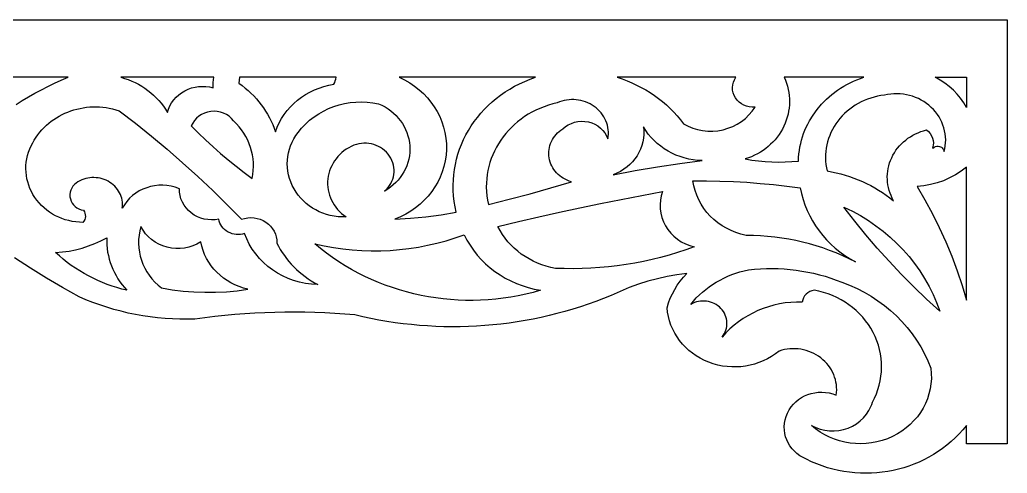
# Model space of a CAD drawing. Header units: millimetres. Extents: x -289 to -9, y 221 to 271.
# Drawn here: x -117.9 to -9, y 220.6 to 270.6 of the extents above; entities that cross this region are included whole.
import ezdxf

# ---------------------------------------------------------------- set-up
doc = ezdxf.new("R2010")
doc.units = ezdxf.units.MM
doc.header["$MEASUREMENT"] = 0

msp = doc.modelspace()

# ---------------------------------------------------------------- linework, layer by layer
for points in [[(-148.953827, 270.609253), (-8.954346, 270.609253), (-8.954346, 223.857666), (-13.449707, 223.857666), (-13.449707, 225.869019), (-13.843872, 225.392944), (-14.25708, 224.938232), (-14.688477, 224.505005), (-15.137146, 224.093506), (-15.602234, 223.703857), (-16.082825, 223.336304), (-16.578003, 222.990967), (-17.086975, 222.667969), (-17.608765, 222.367798), (-18.142456, 222.090332), (-18.687317, 221.835815), (-19.242249, 221.604614), (-19.806519, 221.396729), (-20.379211, 221.212402), (-20.959351, 221.05188), (-21.546143, 220.915283), (-22.138611, 220.802856), (-22.735962, 220.714722), (-23.33728, 220.651001), (-23.94165, 220.612061), (-24.548157, 220.598022), (-25.155945, 220.609131), (-25.76416, 220.645386), (-26.371826, 220.707031), (-26.978149, 220.794434), (-27.582214, 220.907593), (-28.183044, 221.046753), (-28.779846, 221.212158), (-29.371704, 221.403931), (-29.957764, 221.622314), (-30.537048, 221.867432), (-31.108704, 222.139404), (-31.483398, 222.31665), (-31.830566, 222.524536), (-32.149109, 222.760498), (-32.438049, 223.022217), (-32.696228, 223.306885), (-32.922729, 223.612183), (-33.116333, 223.935303), (-33.276123, 224.273804), (-33.401001, 224.625122), (-33.489929, 224.986816), (-33.541748, 225.356079), (-33.555542, 225.730469), (-33.530151, 226.107544), (-33.4646, 226.484619), (-33.357849, 226.859131), (-33.20874, 227.228638), (-33.020935, 227.582031), (-32.800537, 227.909546), (-32.550293, 228.210083), (-32.272888, 228.482544), (-31.971069, 228.726196), (-31.647461, 228.939819), (-31.304871, 229.122437), (-30.945984, 229.273193), (-30.573486, 229.390991), (-30.190125, 229.474731), (-29.798645, 229.523682), (-29.401611, 229.536743), (-29.001892, 229.512817), (-28.602173, 229.450928), (-28.205078, 229.35022), (-27.813416, 229.209473), (-27.78064, 229.501221), (-27.768066, 229.792114), (-27.775391, 230.081421), (-27.802246, 230.368164), (-27.848267, 230.651611), (-27.913086, 230.93103), (-27.99646, 231.205322), (-28.097961, 231.473999), (-28.217285, 231.736084), (-28.354126, 231.990601), (-28.508057, 232.236938), (-28.678772, 232.474243), (-28.865906, 232.70166), (-29.069153, 232.918335), (-29.288208, 233.123413), (-29.522644, 233.316284), (-29.769836, 233.494263), (-30.026794, 233.655518), (-30.292603, 233.799927), (-30.566284, 233.927368), (-30.846985, 234.037476), (-31.133728, 234.130371), (-31.425598, 234.205688), (-31.72168, 234.263428), (-32.021057, 234.303345), (-32.322754, 234.325317), (-32.625916, 234.329346), (-32.929565, 234.314941), (-33.232788, 234.282227), (-33.534668, 234.230957), (-33.834229, 234.161011), (-34.130615, 234.072266), (-34.53894, 233.755249), (-34.966064, 233.46875), (-35.410217, 233.213257), (-35.869446, 232.989014), (-36.34198, 232.796143), (-36.825928, 232.635132), (-37.319397, 232.506226), (-37.820557, 232.409668), (-38.327637, 232.345703), (-38.838623, 232.314819), (-39.351746, 232.317139), (-39.865173, 232.353149), (-40.377014, 232.422852), (-40.885376, 232.526855), (-41.388489, 232.665161), (-41.884399, 232.838379), (-42.36615, 233.044067), (-42.827026, 233.279419), (-43.266052, 233.542603), (-43.682068, 233.83252), (-44.073914, 234.147461), (-44.440613, 234.486084), (-44.780945, 234.846924), (-45.093872, 235.228638), (-45.378357, 235.629639), (-45.633179, 236.048584), (-45.857239, 236.484009), (-46.049561, 236.93457), (-46.208923, 237.39856), (-46.33429, 237.874756), (-46.424561, 238.361694), (-46.478638, 238.85791), (-46.319275, 239.381836), (-46.126038, 239.893799), (-45.89978, 240.392456), (-45.641235, 240.876343), (-45.351257, 241.343994), (-45.03064, 241.794189), (-44.680176, 242.225586), (-44.30072, 242.636475), (-45.388916, 242.485229), (-46.467346, 242.289185), (-47.534607, 242.048828), (-48.58905, 241.764526), (-49.629211, 241.436768), (-50.653625, 241.065918), (-51.660706, 240.652588), (-52.648926, 240.197144), (-53.486877, 239.859619), (-54.330811, 239.539307), (-55.180298, 239.236328), (-56.035156, 238.950562), (-56.89502, 238.682251), (-57.759583, 238.431152), (-58.628662, 238.19751), (-59.501831, 237.981201), (-60.378845, 237.782227), (-61.25946, 237.60083), (-62.143311, 237.436768), (-63.03009, 237.290161), (-63.919556, 237.161133), (-64.811401, 237.049561), (-65.705383, 236.955566), (-66.601074, 236.87915), (-67.498291, 236.820313), (-68.396729, 236.779053), (-69.296021, 236.755371), (-70.195923, 236.74939), (-71.09613, 236.761108), (-71.996399, 236.790527), (-72.896362, 236.837646), (-73.795776, 236.902466), (-74.694275, 236.984985), (-75.591675, 237.085449), (-76.487549, 237.203613), (-77.381714, 237.3396), (-78.273804, 237.49353), (-79.163574, 237.665283), (-80.05072, 237.854858), (-80.934937, 238.062378), (-82.037598, 238.150879), (-83.141174, 238.223633), (-84.245361, 238.280762), (-85.350037, 238.322266), (-86.454956, 238.348145), (-87.559998, 238.358398), (-88.664917, 238.353027), (-89.769592, 238.332153), (-90.87384, 238.295532), (-91.977417, 238.243408), (-93.080139, 238.175537), (-94.181885, 238.092163), (-95.28241, 237.993286), (-96.381531, 237.878662), (-97.479095, 237.748657), (-98.574921, 237.602905), (-99.400299, 237.583862), (-100.224579, 237.588257), (-101.047211, 237.616089), (-101.867615, 237.667236), (-102.685303, 237.741577), (-103.499664, 237.838989), (-104.310211, 237.959473), (-105.116364, 238.102783), (-105.917572, 238.268921), (-106.713318, 238.457764), (-107.503021, 238.669189), (-108.286133, 238.903076), (-109.062134, 239.159302), (-109.830475, 239.437744), (-110.590576, 239.738403), (-111.341919, 240.061157), (-113.167023, 241.064209), (-114.961823, 242.113892), (-116.725403, 243.209839), (-118.456726, 244.351074)], [(-112.56073, 264.260864), (-117.849915, 264.260864), (-137.047607, 264.260864)], [(-118.29422, 261.269409), (-117.612, 261.696899), (-116.919403, 262.109375), (-116.216675, 262.506836), (-115.504059, 262.888916), (-114.78186, 263.255493), (-114.050385, 263.606445), (-113.309814, 263.941528), (-112.560516, 264.26062)], [(-96.484131, 264.260864), (-106.740631, 264.260864), (-106.332336, 264.143311), (-105.932739, 264.006958), (-105.54248, 263.852417), (-105.16217, 263.679932), (-104.79245, 263.48999), (-104.43396, 263.283203), (-104.087341, 263.059937), (-103.753174, 262.820801), (-103.432159, 262.566162), (-103.124847, 262.296509), (-102.83194, 262.012207), (-102.554047, 261.713989), (-102.291809, 261.4021), (-102.045837, 261.077148), (-101.816742, 260.739502), (-101.605225, 260.389771), (-101.487579, 260.760742), (-101.331573, 261.115723), (-101.139099, 261.452148), (-100.912079, 261.767822), (-100.652405, 262.060181), (-100.36203, 262.326904), (-100.042816, 262.565674), (-99.696716, 262.774048), (-99.329895, 262.947876), (-98.949127, 263.084473), (-98.557556, 263.183228), (-98.158386, 263.244019), (-97.75473, 263.266479), (-97.349731, 263.250366), (-96.946594, 263.19519), (-96.548431, 263.100708), (-96.565887, 263.391846), (-96.560883, 263.682861), (-96.533508, 263.9729), (-96.483917, 264.26062)], [(-83.239929, 263.504517), (-83.152771, 263.686401), (-83.079895, 263.873535), (-83.021545, 264.065186), (-82.978149, 264.26062), (-93.665924, 264.260864), (-93.726929, 263.603638), (-93.37326, 263.348145), (-93.031677, 263.080322), (-92.702484, 262.800537), (-92.385986, 262.509033), (-92.082458, 262.206543), (-91.792236, 261.893188), (-91.515594, 261.56958), (-91.252869, 261.235962), (-91.004333, 260.8927), (-90.770325, 260.540405), (-90.551117, 260.179321), (-90.347046, 259.809937), (-90.158386, 259.432617), (-89.985474, 259.047729), (-89.828552, 258.655762), (-89.688049, 258.25708), (-89.494629, 258.764282), (-89.266357, 259.253296), (-89.004578, 259.7229), (-88.710876, 260.171875), (-88.38678, 260.598877), (-88.033691, 261.002808), (-87.653137, 261.382446), (-87.246643, 261.736572), (-86.815674, 262.063965), (-86.361755, 262.363281), (-85.886414, 262.633545), (-85.391052, 262.873291), (-84.877197, 263.081543), (-84.346375, 263.256958), (-83.80011, 263.398315), (-83.239807, 263.504272)], [(-76.504639, 248.614014), (-74.800659, 248.720825), (-73.102722, 248.886963), (-71.412415, 249.111938), (-69.731506, 249.395874), (-69.861145, 249.989624), (-69.960022, 250.58313), (-70.028748, 251.175415), (-70.067749, 251.765869), (-70.077454, 252.353516), (-70.05835, 252.937744), (-70.010925, 253.517456), (-69.935669, 254.092163), (-69.833069, 254.660889), (-69.703491, 255.2229), (-69.547485, 255.777344), (-69.36554, 256.323486), (-69.15802, 256.860474), (-68.925537, 257.387451), (-68.668518, 257.903809), (-68.387329, 258.408569), (-68.082581, 258.901001), (-67.7547, 259.380249), (-67.404114, 259.845459), (-67.031311, 260.296021), (-66.63678, 260.731079), (-66.221008, 261.14978), (-65.784485, 261.55127), (-65.327576, 261.934814), (-64.85083, 262.299561), (-64.354736, 262.644775), (-63.839661, 262.969604), (-63.306213, 263.273315), (-62.754822, 263.555176), (-62.185852, 263.814087), (-61.599915, 264.049561), (-60.997437, 264.26062), (-76.038513, 264.260864), (-75.440613, 263.97168), (-74.872559, 263.64502), (-74.335815, 263.282837), (-73.831665, 262.887207), (-73.361572, 262.460205), (-72.926819, 262.004028), (-72.528748, 261.52063), (-72.168823, 261.012207), (-71.848328, 260.480835), (-71.568665, 259.928589), (-71.331238, 259.357422), (-71.137329, 258.769653), (-70.988342, 258.167236), (-70.885681, 257.552246), (-70.830688, 256.926758), (-70.824707, 256.292969), (-70.868408, 255.660522), (-70.960571, 255.039063), (-71.09967, 254.430542), (-71.284302, 253.836914), (-71.512817, 253.260376), (-71.783875, 252.702759), (-72.095947, 252.166138), (-72.447571, 251.652588), (-72.837158, 251.164063), (-73.263367, 250.702515), (-73.724548, 250.27002), (-74.21936, 249.868652), (-74.746216, 249.500366), (-75.303711, 249.167114), (-75.89032, 248.870972), (-76.504517, 248.614014)], [(-37.851196, 255.256226), (-37.124756, 255.134521), (-36.394653, 255.039429), (-35.661804, 254.970825), (-34.926941, 254.928833), (-34.190918, 254.91333), (-33.45459, 254.924561), (-32.718628, 254.962524), (-31.984009, 255.0271), (-31.967468, 255.420288), (-31.934753, 255.810181), (-31.886108, 256.196289), (-31.821899, 256.578491), (-31.74231, 256.956299), (-31.647583, 257.329346), (-31.538086, 257.697388), (-31.41394, 258.060059), (-31.275574, 258.416992), (-31.123169, 258.767944), (-30.957031, 259.112427), (-30.777344, 259.450073), (-30.378601, 260.103882), (-29.929138, 260.726563), (-29.43103, 261.31543), (-28.886475, 261.867798), (-28.297546, 262.380737), (-27.666382, 262.851807), (-27.335632, 263.070679), (-26.995178, 263.277954), (-26.645203, 263.473389), (-26.286011, 263.656616), (-25.917908, 263.827393), (-25.541077, 263.985107), (-25.155884, 264.129639), (-24.762512, 264.26062), (-33.576233, 264.260864), (-33.43573, 263.935425), (-33.314148, 263.605103), (-33.211487, 263.27063), (-33.127747, 262.932739), (-33.062927, 262.592041), (-33.017029, 262.249268), (-32.990112, 261.905273), (-32.982056, 261.560547), (-32.99292, 261.21582), (-33.022705, 260.871948), (-33.071411, 260.529541), (-33.139038, 260.189331), (-33.225525, 259.852051), (-33.330933, 259.518433), (-33.455261, 259.189087), (-33.598511, 258.864746), (-33.759644, 258.547974), (-33.937317, 258.241211), (-34.131042, 257.944824), (-34.340149, 257.659302), (-34.564148, 257.385254), (-34.80249, 257.122925), (-35.054626, 256.873047), (-35.319946, 256.635864), (-35.5979, 256.411987), (-35.888, 256.201904), (-36.189575, 256.005859), (-36.502136, 255.824707), (-36.825134, 255.658569), (-37.15802, 255.508179), (-37.500183, 255.373779), (-37.851135, 255.255981)], [(-77.638916, 251.708374), (-77.435669, 251.902466), (-77.254089, 252.109741), (-77.094421, 252.328735), (-76.956787, 252.557861), (-76.841431, 252.795898), (-76.748535, 253.041016), (-76.678345, 253.292114), (-76.631042, 253.547485), (-76.606873, 253.805664), (-76.605957, 254.065308), (-76.628601, 254.324829), (-76.674927, 254.582764), (-76.745178, 254.837646), (-76.839539, 255.088013), (-76.958252, 255.33252), (-77.101501, 255.569458), (-77.266479, 255.793457), (-77.449097, 255.999878), (-77.64801, 256.18811), (-77.861572, 256.357788), (-78.088379, 256.508423), (-78.326904, 256.639526), (-78.575684, 256.75061), (-78.83313, 256.841309), (-79.097778, 256.911133), (-79.368225, 256.959595), (-79.642822, 256.986206), (-79.920166, 256.990601), (-80.19873, 256.97229), (-80.47699, 256.930664), (-80.753479, 256.865479), (-81.026733, 256.776123), (-81.320557, 256.643799), (-81.602051, 256.494385), (-81.870605, 256.328857), (-82.12561, 256.147827), (-82.366455, 255.952148), (-82.592529, 255.742676), (-82.803162, 255.52002), (-82.997803, 255.285156), (-83.175842, 255.03894), (-83.336609, 254.781982), (-83.479492, 254.515137), (-83.603943, 254.239136), (-83.709351, 253.954956), (-83.794983, 253.66333), (-83.860291, 253.364868), (-83.904724, 253.060669), (-83.927429, 252.754272), (-83.928345, 252.449585), (-83.907898, 252.147583), (-83.866577, 251.848999), (-83.804749, 251.554932), (-83.7229, 251.266113), (-83.621399, 250.983521), (-83.500671, 250.708008), (-83.361206, 250.440552), (-83.20343, 250.182007), (-83.02771, 249.933105), (-82.834473, 249.695068), (-82.624268, 249.468506), (-82.3974, 249.254517), (-82.154358, 249.053833), (-81.895508, 248.867432), (-82.340515, 248.864746), (-82.780579, 248.891602), (-83.214233, 248.947388), (-83.640137, 249.03125), (-84.056946, 249.142456), (-84.463135, 249.280273), (-84.857422, 249.44397), (-85.238403, 249.63269), (-85.604614, 249.845825), (-85.954773, 250.08252), (-86.287354, 250.342041), (-86.601074, 250.623657), (-86.894531, 250.926758), (-87.16626, 251.250366), (-87.414917, 251.593872), (-87.639099, 251.956421), (-87.835388, 252.333252), (-88.001282, 252.718628), (-88.136841, 253.111206), (-88.242249, 253.509399), (-88.317505, 253.911743), (-88.362854, 254.31665), (-88.378296, 254.722778), (-88.363953, 255.128418), (-88.319946, 255.532227), (-88.24646, 255.932495), (-88.143494, 256.328003), (-88.01123, 256.717041), (-87.849731, 257.098022), (-87.65918, 257.469727), (-87.439575, 257.830444), (-87.191101, 258.178589), (-86.796631, 258.659302), (-86.369446, 259.106201), (-85.912048, 259.518555), (-85.426758, 259.895264), (-84.916016, 260.23584), (-84.382202, 260.539063), (-83.827698, 260.804321), (-83.254883, 261.03064), (-82.66626, 261.217285), (-82.064087, 261.363403), (-81.450867, 261.468018), (-80.828979, 261.530273), (-80.200745, 261.549438), (-79.568604, 261.524658), (-78.934937, 261.454956), (-78.302246, 261.339478), (-77.940491, 261.175415), (-77.594666, 260.989624), (-77.265625, 260.783203), (-76.954041, 260.557373), (-76.660767, 260.31311), (-76.386536, 260.051514), (-76.132202, 259.77356), (-75.89856, 259.480469), (-75.68634, 259.173096), (-75.496399, 258.852661), (-75.329468, 258.520142), (-75.186401, 258.176636), (-75.067932, 257.823242), (-74.974792, 257.460938), (-74.907959, 257.09082), (-74.868042, 256.713989), (-74.855896, 256.335571), (-74.87146, 255.960449), (-74.914063, 255.589844), (-74.983093, 255.224976), (-75.077881, 254.866943), (-75.197754, 254.516846), (-75.342163, 254.175903), (-75.510376, 253.845215), (-75.701843, 253.526001), (-75.915894, 253.21936), (-76.151917, 252.926514), (-76.409241, 252.648438), (-76.687195, 252.386475), (-76.985229, 252.141724), (-77.302612, 251.915161), (-77.638794, 251.708252)], [(-53.010315, 257.464722), (-52.974243, 257.721436), (-52.957153, 257.977539), (-52.958801, 258.232422), (-52.978821, 258.485107), (-53.016907, 258.734863), (-53.072571, 258.980835), (-53.14563, 259.222168), (-53.235657, 259.458008), (-53.342285, 259.687744), (-53.465149, 259.910278), (-53.604004, 260.125), (-53.758484, 260.331055), (-53.928162, 260.527466), (-54.112671, 260.713501), (-54.311829, 260.888428), (-54.525146, 261.05127), (-54.749878, 261.199951), (-54.983032, 261.332275), (-55.223511, 261.448486), (-55.470459, 261.548218), (-55.722961, 261.631592), (-55.980042, 261.698364), (-56.240784, 261.748413), (-56.504211, 261.78186), (-56.76947, 261.798584), (-57.035583, 261.798218), (-57.301575, 261.781006), (-57.566589, 261.746704), (-57.82959, 261.695313), (-58.089783, 261.626587), (-58.34613, 261.540527), (-58.597717, 261.437134), (-59.094055, 261.319946), (-59.578491, 261.180908), (-60.050415, 261.02063), (-60.509399, 260.839722), (-60.954956, 260.63916), (-61.386719, 260.419312), (-61.804077, 260.18103), (-62.206665, 259.924927), (-62.593994, 259.651855), (-62.965515, 259.362427), (-63.320801, 259.057251), (-63.659424, 258.737061), (-63.980896, 258.402588), (-64.284729, 258.054565), (-64.570435, 257.693604), (-64.837524, 257.320435), (-65.085632, 256.935669), (-65.314148, 256.540161), (-65.522705, 256.134521), (-65.710815, 255.71936), (-65.877991, 255.29541), (-66.023682, 254.863525), (-66.147583, 254.424194), (-66.249084, 253.978271), (-66.32782, 253.526367), (-66.383179, 253.069092), (-66.414856, 252.6073), (-66.422241, 252.141602), (-66.404968, 251.672607), (-66.362488, 251.201172), (-66.294373, 250.727905), (-66.200134, 250.25354), (-63.888489, 250.811157), (-61.589783, 251.413818), (-59.30481, 252.061279), (-57.034302, 252.753174), (-57.273193, 252.825439), (-57.503662, 252.913086), (-57.725037, 253.015381), (-57.936829, 253.131714), (-58.138306, 253.261353), (-58.328857, 253.403564), (-58.507874, 253.557861), (-58.674683, 253.723511), (-58.828796, 253.89978), (-58.969421, 254.086182), (-59.096069, 254.281738), (-59.208069, 254.486084), (-59.304749, 254.698486), (-59.385559, 254.918213), (-59.449829, 255.144653), (-59.496948, 255.377075), (-59.52594, 255.612061), (-59.536743, 255.846313), (-59.529602, 256.078735), (-59.504944, 256.308716), (-59.463196, 256.535278), (-59.404663, 256.757813), (-59.329773, 256.975342), (-59.238953, 257.187256), (-59.132507, 257.392456), (-59.010864, 257.590332), (-58.87439, 257.780029), (-58.723511, 257.960693), (-58.558533, 258.131592), (-58.379883, 258.29187), (-58.187927, 258.440674), (-57.983093, 258.577271), (-57.692993, 258.820679), (-57.376038, 259.024048), (-57.036804, 259.186523), (-56.679871, 259.306519), (-56.309631, 259.383179), (-55.930786, 259.414917), (-55.547729, 259.400879), (-55.165039, 259.3396), (-54.793945, 259.2323), (-54.445007, 259.082642), (-54.121704, 258.893677), (-53.827393, 258.668335), (-53.565613, 258.40979), (-53.339844, 258.120972), (-53.153503, 257.804932), (-53.010132, 257.4646)], [(-110.919922, 248.262329), (-111.32132, 248.274902), (-111.71817, 248.311157), (-112.109467, 248.370605), (-112.494202, 248.452759), (-112.871368, 248.556885), (-113.239929, 248.682739), (-113.598877, 248.829712), (-113.947174, 248.997192), (-114.283813, 249.18457), (-114.607788, 249.391602), (-114.918091, 249.617432), (-115.213684, 249.861816), (-115.49353, 250.124146), (-115.756653, 250.403687), (-116.002045, 250.700195), (-116.228607, 251.013062), (-116.433746, 251.338745), (-116.615234, 251.673706), (-116.773041, 252.016724), (-116.907043, 252.366821), (-117.017242, 252.722656), (-117.103485, 253.083374), (-117.165741, 253.447754), (-117.203918, 253.814819), (-117.217926, 254.18335), (-117.207703, 254.552246), (-117.173187, 254.920532), (-117.114258, 255.287109), (-117.030884, 255.650757), (-116.922974, 256.01062), (-116.790436, 256.365356), (-116.633209, 256.713867), (-116.46936, 257.034668), (-116.291077, 257.344604), (-116.098907, 257.643677), (-115.893402, 257.931519), (-115.67511, 258.207886), (-115.44455, 258.472778), (-115.202301, 258.725708), (-114.948914, 258.966675), (-114.684875, 259.195435), (-114.410797, 259.411621), (-114.127167, 259.615234), (-113.834595, 259.805786), (-113.533539, 259.983276), (-113.22464, 260.147461), (-112.908356, 260.298096), (-112.585297, 260.434937), (-112.255951, 260.557739), (-111.920898, 260.666382), (-111.580688, 260.76062), (-111.23584, 260.84021), (-110.886932, 260.904907), (-110.534454, 260.954468), (-110.179016, 260.988892), (-109.821106, 261.00769), (-109.461304, 261.010864), (-109.100128, 260.998047), (-108.738159, 260.968994), (-108.375916, 260.923706), (-108.013947, 260.861694), (-107.652802, 260.782959), (-107.292999, 260.687256), (-106.93512, 260.574219), (-105.136505, 259.192139), (-103.368256, 257.776489), (-101.63089, 256.327881), (-99.924988, 254.84668), (-98.251007, 253.333496), (-96.609467, 251.788696), (-95.000885, 250.212646), (-93.425812, 248.605957), (-93.084717, 248.706909), (-92.737, 248.766479), (-92.386719, 248.785278), (-92.037842, 248.763428), (-91.694366, 248.701782), (-91.360291, 248.600708), (-91.039612, 248.460571), (-90.736328, 248.281982), (-90.458984, 248.069214), (-90.2146, 247.828491), (-90.005005, 247.56311), (-89.831909, 247.276489), (-89.697083, 246.972168), (-89.602295, 246.653564), (-89.549377, 246.323975), (-89.5401, 245.986938), (-89.351746, 245.628662), (-89.149353, 245.27832), (-88.933289, 244.936523), (-88.703918, 244.603271), (-88.461426, 244.279175), (-88.206299, 243.964233), (-87.938721, 243.659058), (-87.659058, 243.363892), (-87.367615, 243.079102), (-87.064697, 242.80481), (-86.750671, 242.541504), (-86.425842, 242.289429), (-86.090515, 242.049072), (-85.744995, 241.820557), (-85.389648, 241.604248), (-85.024719, 241.400635), (-85.710083, 241.441284), (-86.382507, 241.531372), (-87.03949, 241.669067), (-87.678711, 241.852905), (-88.297729, 242.081177), (-88.894287, 242.352173), (-89.465881, 242.664185), (-90.010193, 243.015747), (-90.524872, 243.404907), (-91.007477, 243.8302), (-91.455627, 244.289917), (-91.867004, 244.782349), (-92.239166, 245.305908), (-92.569763, 245.858887), (-92.856415, 246.439697), (-93.09671, 247.046509), (-93.32373, 246.97998), (-93.555023, 246.93811), (-93.788422, 246.920898), (-94.021759, 246.927979), (-94.252838, 246.959229), (-94.479462, 247.014526), (-94.699493, 247.093628), (-94.910706, 247.196533), (-95.108551, 247.321045), (-95.288635, 247.464355), (-95.449738, 247.624634), (-95.590729, 247.800171), (-95.710297, 247.989258), (-95.807312, 248.190308), (-95.880524, 248.401367), (-95.928711, 248.620972), (-96.332581, 248.558105), (-96.737427, 248.539185), (-97.139435, 248.563232), (-97.534882, 248.629639), (-97.919922, 248.737427), (-98.290771, 248.88562), (-98.643677, 249.073608), (-98.974823, 249.300415), (-99.276459, 249.561401), (-99.542023, 249.850342), (-99.769928, 250.163696), (-99.958496, 250.498291), (-100.10614, 250.850586), (-100.211182, 251.217529), (-100.272064, 251.595459), (-100.287109, 251.981323), (-100.736237, 252.142944), (-101.191742, 252.260254), (-101.650635, 252.334229), (-102.109985, 252.365845), (-102.566864, 252.356323), (-103.018219, 252.306519), (-103.461182, 252.217529), (-103.8927, 252.09021), (-104.309875, 251.925781), (-104.709717, 251.72522), (-105.089294, 251.489502), (-105.445587, 251.219604), (-105.775696, 250.916626), (-106.076599, 250.581543), (-106.345367, 250.215332), (-106.57901, 249.819092), (-106.55835, 250.043701), (-106.55542, 250.266846), (-106.569885, 250.487915), (-106.601257, 250.705811), (-106.649139, 250.919922), (-106.713135, 251.129517), (-106.792816, 251.33374), (-106.887787, 251.531738), (-106.997589, 251.722778), (-107.121857, 251.906006), (-107.260132, 252.080811), (-107.412018, 252.246216), (-107.577087, 252.401489), (-107.754944, 252.545898), (-107.94516, 252.678589), (-108.147308, 252.798828), (-108.358398, 252.904541), (-108.575012, 252.994263), (-108.796265, 253.068115), (-109.021179, 253.125977), (-109.248871, 253.168091), (-109.478394, 253.194336), (-109.708771, 253.204956), (-109.939117, 253.199829), (-110.168488, 253.179199), (-110.395905, 253.142944), (-110.620514, 253.091064), (-110.841309, 253.023804), (-111.057373, 252.941162), (-111.267792, 252.84314), (-111.471619, 252.729858), (-111.667908, 252.601318), (-111.864746, 252.434937), (-112.030945, 252.246216), (-112.165161, 252.03894), (-112.266083, 251.81665), (-112.332367, 251.583008), (-112.36264, 251.341675), (-112.355621, 251.096436), (-112.309906, 250.85083), (-112.226501, 250.614258), (-112.109192, 250.395386), (-111.96106, 250.196655), (-111.785095, 250.020752), (-111.58432, 249.870239), (-111.361786, 249.747925), (-111.120514, 249.65625), (-110.863525, 249.598022), (-110.767303, 249.439209), (-110.700867, 249.27124), (-110.664093, 249.097412), (-110.656799, 248.921265), (-110.678864, 248.746216), (-110.730133, 248.575684), (-110.810455, 248.413086), (-110.919708, 248.262085)], [(-98.969116, 258.895264), (-98.186279, 258.116455), (-97.387115, 257.352905), (-96.571899, 256.60498), (-95.740845, 255.872803), (-94.894287, 255.156738), (-94.03241, 254.456787), (-93.155518, 253.773438), (-92.263824, 253.106812), (-92.184265, 253.541016), (-92.134216, 253.97583), (-92.113251, 254.410278), (-92.121033, 254.843018), (-92.157135, 255.272949), (-92.221161, 255.698853), (-92.312775, 256.119385), (-92.431549, 256.533447), (-92.577087, 256.939941), (-92.749054, 257.337402), (-92.946991, 257.724854), (-93.170563, 258.101074), (-93.419373, 258.464722), (-93.693024, 258.814697), (-93.99115, 259.14978), (-94.313324, 259.46875), (-94.544952, 259.735107), (-94.809082, 259.965942), (-95.101227, 260.159424), (-95.41684, 260.313721), (-95.751434, 260.42688), (-96.100464, 260.497192), (-96.459442, 260.522705), (-96.823822, 260.501587), (-97.181793, 260.433716), (-97.521851, 260.322144), (-97.840088, 260.169678), (-98.13266, 259.979126), (-98.395721, 259.75354), (-98.625366, 259.49585), (-98.817749, 259.20874), (-98.969025, 258.895264)], [(-49.095947, 258.801758), (-49.05542, 258.376343), (-49.05365, 257.954956), (-49.089355, 257.539429), (-49.161316, 257.131714), (-49.268494, 256.733521), (-49.409546, 256.346802), (-49.583435, 255.973389), (-49.788879, 255.615234), (-50.024719, 255.27417), (-50.289856, 254.952026), (-50.583008, 254.650757), (-50.903015, 254.372192), (-51.248718, 254.118164), (-51.618958, 253.890625), (-52.012512, 253.691284), (-52.428223, 253.522217), (-49.986267, 253.984497), (-47.534668, 254.397217), (-45.074219, 254.760376), (-42.605835, 255.073853), (-43.111267, 255.101929), (-43.609741, 255.160889), (-44.099854, 255.250122), (-44.580261, 255.368652), (-45.049622, 255.515869), (-45.506531, 255.690918), (-45.949707, 255.893066), (-46.377808, 256.12146), (-46.789368, 256.375366), (-47.183167, 256.653931), (-47.557739, 256.956543), (-47.911865, 257.282227), (-48.24408, 257.630371), (-48.55304, 258.000244), (-48.837463, 258.390869), (-49.095947, 258.801514)], [(-18.910645, 252.224731), (-18.035889, 250.735352), (-17.214966, 249.220581), (-16.448303, 247.681763), (-15.736572, 246.120117), (-15.080261, 244.537109), (-14.479919, 242.933838), (-13.936279, 241.311768), (-13.449707, 239.672241), (-13.449707, 254.349976), (-14.039063, 253.903442), (-14.661987, 253.505981), (-15.315002, 253.158691), (-15.99469, 252.863159), (-16.697571, 252.620605), (-17.420166, 252.432373), (-18.158997, 252.299927), (-18.910645, 252.224487)], [(-31.784119, 252.074219), (-31.64856, 251.433838), (-31.476196, 250.805176), (-31.267883, 250.189331), (-31.024658, 249.587769), (-30.747314, 249.001343), (-30.436768, 248.431641), (-30.093933, 247.879517), (-29.719727, 247.346558), (-29.315125, 246.833618), (-28.880859, 246.342163), (-28.417969, 245.873291), (-27.927368, 245.428345), (-27.409851, 245.008423), (-26.866394, 244.614746), (-26.297913, 244.248535), (-25.705322, 243.911011), (-26.402161, 244.260376), (-27.109192, 244.588013), (-27.825867, 244.893921), (-28.551514, 245.177734), (-29.285583, 245.439453), (-30.027527, 245.679077), (-30.776794, 245.89624), (-31.532776, 246.09082), (-32.294861, 246.262817), (-33.062561, 246.411987), (-33.835266, 246.538208), (-34.612427, 246.641357), (-35.393372, 246.721313), (-36.177673, 246.777954), (-36.9646, 246.811157), (-37.753723, 246.820679), (-38.32959, 246.959106), (-38.885742, 247.137817), (-39.420532, 247.355103), (-39.932068, 247.609009), (-40.418701, 247.897827), (-40.878662, 248.219727), (-41.31012, 248.572876), (-41.711426, 248.955444), (-42.080688, 249.365601), (-42.416321, 249.801636), (-42.716431, 250.261719), (-42.979248, 250.744019), (-43.203186, 251.246826), (-43.386292, 251.768188), (-43.526917, 252.306274), (-43.623291, 252.859375), (-42.137878, 252.85498), (-40.653198, 252.823608), (-39.169678, 252.765503), (-37.687805, 252.680664), (-36.207886, 252.56897), (-34.730347, 252.430664), (-33.255615, 252.265625), (-31.784119, 252.073975)], [(-65.141541, 247.804077), (-62.88623, 248.346558), (-60.626587, 248.87207), (-58.362671, 249.380615), (-56.094543, 249.872192), (-53.822327, 250.346802), (-51.546204, 250.804321), (-49.266235, 251.244751), (-46.982544, 251.668213), (-47.1297, 251.195923), (-47.222839, 250.715576), (-47.262329, 250.231323), (-47.248535, 249.74707), (-47.181702, 249.266602), (-47.062256, 248.794189), (-46.890503, 248.333618), (-46.666748, 247.888794), (-46.394714, 247.46875), (-46.080261, 247.080933), (-45.726563, 246.727905), (-45.337036, 246.412231), (-44.914978, 246.136108), (-44.463806, 245.9021), (-43.986755, 245.712524), (-43.487244, 245.570068), (-44.40448, 245.244385), (-45.329346, 244.942017), (-46.261353, 244.663086), (-47.200073, 244.407471), (-48.144836, 244.175293), (-49.095337, 243.966797), (-50.050903, 243.78186), (-51.011169, 243.620728), (-51.975586, 243.483276), (-52.943665, 243.369751), (-53.914856, 243.280273), (-54.888733, 243.214722), (-55.864746, 243.17334), (-56.842407, 243.15625), (-57.821228, 243.16333), (-58.80072, 243.194702), (-59.316467, 243.299561), (-59.82135, 243.432373), (-60.31427, 243.592651), (-60.794128, 243.779419), (-61.259949, 243.992065), (-61.71051, 244.229492), (-62.144836, 244.491211), (-62.561707, 244.776245), (-62.960205, 245.083984), (-63.339111, 245.413452), (-63.697388, 245.763916), (-64.033997, 246.134644), (-64.347778, 246.52478), (-64.637634, 246.933594), (-64.902588, 247.360229), (-65.141418, 247.803955)], [(-26.972412, 249.953369), (-26.042847, 249.499756), (-25.143005, 249.004517), (-24.274292, 248.468994), (-23.437866, 247.894653), (-22.635071, 247.282959), (-21.867249, 246.63501), (-21.13562, 245.952515), (-20.441528, 245.236816), (-19.786316, 244.489136), (-19.171143, 243.711182), (-18.597351, 242.904053), (-18.066345, 242.069336), (-17.579224, 241.208374), (-17.137451, 240.322632), (-16.742249, 239.41333), (-16.394897, 238.482178), (-17.845764, 239.806519), (-19.261108, 241.163452), (-20.640198, 242.552246), (-21.982544, 243.972412), (-23.287537, 245.423218), (-24.554565, 246.903931), (-25.78302, 248.414185), (-26.97229, 249.953003)], [(-104.53302, 247.798706), (-104.653687, 247.331421), (-104.73642, 246.861694), (-104.781799, 246.391357), (-104.790466, 245.922119), (-104.763, 245.455933), (-104.700012, 244.994385), (-104.602142, 244.539429), (-104.46994, 244.092773), (-104.304016, 243.65625), (-104.105042, 243.231567), (-103.873535, 242.820679), (-103.610168, 242.425293), (-103.315521, 242.047241), (-102.990173, 241.68811), (-102.634796, 241.349976), (-102.249908, 241.034546), (-101.068329, 240.837891), (-99.88031, 240.692139), (-98.687714, 240.59729), (-97.492371, 240.553223), (-96.296112, 240.560059), (-95.10083, 240.61792), (-93.908295, 240.726685), (-92.720428, 240.886475), (-93.2164, 241.015503), (-93.696045, 241.177124), (-94.157959, 241.370117), (-94.600739, 241.59314), (-95.023071, 241.844727), (-95.423523, 242.123535), (-95.80072, 242.428101), (-96.15329, 242.757202), (-96.479858, 243.109375), (-96.779053, 243.483154), (-97.0495, 243.877319), (-97.289764, 244.290405), (-97.498535, 244.720947), (-97.674408, 245.167603), (-97.815979, 245.62915), (-97.921906, 246.104004), (-98.342987, 245.867798), (-98.784637, 245.677246), (-99.242798, 245.532959), (-99.713318, 245.435669), (-100.192139, 245.385986), (-100.67511, 245.384521), (-101.158142, 245.432007), (-101.637115, 245.528931), (-102.102295, 245.67395), (-102.544403, 245.86377), (-102.960205, 246.095581), (-103.346527, 246.367065), (-103.700165, 246.675537), (-104.017883, 247.018677), (-104.296509, 247.393921), (-104.532806, 247.798706)], [(-113.935516, 244.935791), (-113.191986, 244.998657), (-112.455811, 245.103394), (-111.728882, 245.249268), (-111.013153, 245.435791), (-110.310547, 245.662354), (-109.623016, 245.928589), (-108.952515, 246.233887), (-108.300934, 246.577515), (-108.305511, 246.178101), (-108.289673, 245.780518), (-108.253693, 245.385498), (-108.197784, 244.993774), (-108.122223, 244.605713), (-108.027222, 244.22229), (-107.913086, 243.843872), (-107.780029, 243.471313), (-107.628296, 243.105103), (-107.45813, 242.74585), (-107.269775, 242.394409), (-107.063538, 242.05127), (-106.8396, 241.717041), (-106.598236, 241.392456), (-106.339691, 241.078125), (-106.064209, 240.77478), (-106.618805, 240.912964), (-107.167053, 241.068481), (-107.708466, 241.241089), (-108.242676, 241.430542), (-108.769226, 241.636597), (-109.28772, 241.859009), (-109.797699, 242.097534), (-110.298767, 242.352173), (-110.790527, 242.622437), (-111.272491, 242.908203), (-111.744263, 243.209229), (-112.205444, 243.525269), (-112.655579, 243.856201), (-113.094238, 244.201782), (-113.521027, 244.561646), (-113.935516, 244.935669)], [(-85.352234, 245.896973), (-84.324036, 245.671509), (-83.2901, 245.484741), (-82.251587, 245.336792), (-81.209717, 245.227295), (-80.165649, 245.156494), (-79.120605, 245.124023), (-78.075806, 245.130005), (-77.03241, 245.174316), (-75.991638, 245.256836), (-74.954712, 245.377563), (-73.922729, 245.536377), (-72.897034, 245.733276), (-71.878662, 245.96814), (-70.868958, 246.240723), (-69.869019, 246.55127), (-68.880127, 246.899536), (-68.567505, 246.305542), (-68.219299, 245.734497), (-67.836914, 245.187744), (-67.421875, 244.666138), (-66.975769, 244.171021), (-66.5, 243.703247), (-65.996155, 243.264038), (-65.465698, 242.854492), (-64.910217, 242.475708), (-64.331116, 242.128662), (-63.72998, 241.814697), (-63.108337, 241.534668), (-62.46759, 241.289795), (-61.809326, 241.081055), (-61.135071, 240.90979), (-60.446289, 240.776855), (-61.262024, 240.548584), (-62.081787, 240.346802), (-62.904907, 240.171143), (-63.730774, 240.021606), (-64.558716, 239.898071), (-65.388123, 239.800415), (-66.218384, 239.728394), (-67.048706, 239.682007), (-67.878662, 239.661011), (-68.707397, 239.665283), (-69.534424, 239.694824), (-70.359009, 239.74939), (-71.180542, 239.828857), (-71.998352, 239.933105), (-72.811829, 240.062012), (-73.620361, 240.215454), (-74.423218, 240.393311), (-75.219788, 240.595337), (-76.00946, 240.821533), (-76.791565, 241.071655), (-77.56543, 241.345703), (-78.330444, 241.643433), (-79.085999, 241.964722), (-79.831421, 242.30957), (-80.565979, 242.677734), (-81.289185, 243.06897), (-82.000244, 243.483398), (-82.698669, 243.920776), (-83.383667, 244.380859), (-84.054688, 244.863647), (-84.71106, 245.368896), (-85.352112, 245.896606)], [(-43.873413, 239.217651), (-43.572449, 239.578491), (-43.255554, 239.924805), (-42.92334, 240.256104), (-42.576416, 240.572021), (-42.215454, 240.872314), (-41.841064, 241.156616), (-41.453857, 241.424316), (-41.054443, 241.675293), (-40.643494, 241.909058), (-40.221619, 242.125244), (-39.78949, 242.323486), (-39.347595, 242.503418), (-38.896729, 242.664673), (-38.437378, 242.806885), (-37.970215, 242.929688), (-37.495911, 243.032593), (-36.839233, 243.098877), (-36.181885, 243.144775), (-35.524292, 243.170044), (-34.867126, 243.175049), (-34.210754, 243.15979), (-33.555847, 243.124268), (-32.902832, 243.068604), (-32.252258, 242.992798), (-31.604675, 242.897095), (-30.960632, 242.781372), (-30.320557, 242.645752), (-29.685059, 242.490356), (-29.054565, 242.315186), (-28.429749, 242.120361), (-27.810974, 241.906006), (-27.198914, 241.671997), (-26.349304, 241.342651), (-25.524597, 240.97168), (-24.726257, 240.560547), (-23.955688, 240.110718), (-23.214233, 239.623291), (-22.503357, 239.099731), (-21.824463, 238.541504), (-21.178955, 237.949951), (-20.568237, 237.326416), (-19.993713, 236.672119), (-19.456787, 235.988647), (-18.958862, 235.2771), (-18.501404, 234.539185), (-18.085754, 233.776001), (-17.713379, 232.988892), (-17.38562, 232.179443), (-17.332153, 231.599365), (-17.326843, 231.023682), (-17.368469, 230.454346), (-17.455872, 229.893677), (-17.587646, 229.343994), (-17.762695, 228.807373), (-17.979675, 228.286011), (-18.237366, 227.782227), (-18.534607, 227.298218), (-18.870056, 226.83606), (-19.242554, 226.398071), (-19.650757, 225.986572), (-20.093506, 225.603516), (-20.56958, 225.251343), (-21.077637, 224.932129), (-21.616516, 224.648193), (-22.177307, 224.404785), (-22.750061, 224.205688), (-23.332214, 224.050293), (-23.921143, 223.938477), (-24.514221, 223.869873), (-25.108826, 223.843994), (-25.702332, 223.860596), (-26.292053, 223.919189), (-26.875427, 224.019653), (-27.449829, 224.161377), (-28.012634, 224.344238), (-28.561218, 224.567627), (-29.092896, 224.831421), (-29.605103, 225.135132), (-30.095154, 225.478516), (-30.560547, 225.861084), (-30.088501, 225.634155), (-29.596924, 225.46167), (-29.09082, 225.34375), (-28.575378, 225.280762), (-28.055725, 225.273193), (-27.536865, 225.321167), (-27.024048, 225.425293), (-26.522339, 225.585815), (-26.043579, 225.799683), (-25.59845, 226.061401), (-25.190308, 226.36731), (-24.822571, 226.713745), (-24.498718, 227.09729), (-24.222168, 227.514038), (-23.996216, 227.960693), (-23.90332, 228.19397), (-23.824402, 228.433472), (-23.59259, 228.890381), (-23.39093, 229.356445), (-23.219543, 229.830444), (-23.078369, 230.311157), (-22.967468, 230.797119), (-22.886841, 231.287231), (-22.836487, 231.780151), (-22.816406, 232.274658), (-22.826599, 232.769287), (-22.867126, 233.263062), (-22.937988, 233.754517), (-23.039185, 234.242432), (-23.170715, 234.725464), (-23.332642, 235.202393), (-23.524963, 235.671997), (-23.74762, 236.133057), (-23.998779, 236.580811), (-24.275757, 237.01123), (-24.577454, 237.42334), (-24.902832, 237.816528), (-25.250732, 238.189941), (-25.620178, 238.542847), (-26.01001, 238.874512), (-26.41925, 239.184082), (-26.846741, 239.470947), (-27.291382, 239.734131), (-27.752197, 239.973022), (-28.227966, 240.186768), (-28.717773, 240.374634), (-29.220459, 240.535889), (-29.734924, 240.6698), (-30.260132, 240.775391), (-30.514954, 240.719971), (-30.751038, 240.626709), (-30.964539, 240.499268), (-31.151855, 240.341309), (-31.309204, 240.156616), (-31.432983, 239.94873), (-31.519409, 239.721558), (-31.564819, 239.478638), (-32.206055, 239.478271), (-32.842224, 239.442871), (-33.471985, 239.372925), (-34.093811, 239.269165), (-34.70636, 239.132202), (-35.308105, 238.962646), (-35.897644, 238.761108), (-36.473511, 238.528198), (-37.034363, 238.264648), (-37.578674, 237.970947), (-38.105042, 237.647827), (-38.612061, 237.295898), (-39.098267, 236.915771), (-39.562195, 236.508057), (-40.00238, 236.073364), (-40.417542, 235.612427), (-40.282532, 235.794189), (-40.166931, 235.983643), (-40.070618, 236.17981), (-39.99353, 236.381348), (-39.935608, 236.586914), (-39.896851, 236.795532), (-39.877197, 237.005859), (-39.876526, 237.216675), (-39.894897, 237.426758), (-39.93219, 237.634888), (-39.988342, 237.839966), (-40.063354, 238.040649), (-40.157166, 238.235718), (-40.269653, 238.42395), (-40.400879, 238.604248), (-40.55072, 238.775269), (-40.716125, 238.933105), (-40.893127, 239.074341), (-41.080444, 239.198853), (-41.276794, 239.306519), (-41.480896, 239.396973), (-41.691528, 239.470337), (-41.907349, 239.526245), (-42.127136, 239.564453), (-42.349548, 239.585083), (-42.573303, 239.587646), (-42.79718, 239.572144), (-43.019897, 239.538452), (-43.240112, 239.486328), (-43.456665, 239.415527), (-43.668152, 239.32605), (-43.873291, 239.217529)]]:
    msp.add_lwpolyline(points)
for points in [[(-44.665405, 259.138184), (-44.166626, 258.875366), (-43.646301, 258.662842), (-43.108704, 258.501343), (-42.557983, 258.391357), (-41.998413, 258.333618), (-41.434204, 258.328735), (-40.869568, 258.377319), (-40.308716, 258.47998), (-39.761719, 258.63562), (-39.238098, 258.84082), (-38.741333, 259.09314), (-38.274719, 259.390137), (-37.841797, 259.729492), (-37.445923, 260.108765), (-37.090515, 260.525513), (-36.778992, 260.977173), (-37.102417, 260.966431), (-37.419189, 260.998779), (-37.725098, 261.072144), (-38.015808, 261.184692), (-38.287048, 261.334351), (-38.534546, 261.519165), (-38.753967, 261.736938), (-38.94104, 261.985962), (-39.088379, 262.25769), (-39.191528, 262.542114), (-39.250549, 262.834595), (-39.265564, 263.130615), (-39.236694, 263.425781), (-39.164063, 263.715576), (-39.047729, 263.995361), (-38.887817, 264.26062), (-51.984314, 264.260864), (-51.433472, 264.078857), (-50.892456, 263.876587), (-50.361816, 263.654541), (-49.842163, 263.412964), (-49.333984, 263.152222), (-48.837891, 262.872803), (-48.354431, 262.575195), (-47.884155, 262.259644), (-47.427673, 261.926514), (-46.985535, 261.576416), (-46.55835, 261.209473), (-46.146545, 260.826294), (-45.750793, 260.427124), (-45.371643, 260.012451), (-45.009705, 259.582764)], [(-13.449707, 264.260864), (-13.449707, 260.932739), (-13.753845, 261.452026), (-14.097839, 261.945435), (-14.479736, 262.411255), (-14.897644, 262.847534), (-15.34967, 263.252563), (-15.833801, 263.624268), (-16.348206, 263.960938), (-16.89093, 264.26062)], [(-17.14801, 256.460815), (-17.026489, 256.554077), (-16.886475, 256.620605), (-16.732727, 256.657227), (-16.570129, 256.661011), (-16.445862, 256.640503), (-16.329834, 256.600952), (-16.223999, 256.544067), (-16.130249, 256.471802), (-16.050537, 256.385742), (-15.986755, 256.287842), (-15.940918, 256.179688), (-15.914917, 256.063232), (-15.838257, 256.392456), (-15.784973, 256.723145), (-15.754822, 257.054321), (-15.747559, 257.38501), (-15.762817, 257.714111), (-15.800354, 258.040649), (-15.859863, 258.363647), (-15.94104, 258.682007), (-16.04364, 258.994995), (-16.167297, 259.30127), (-16.311768, 259.600098), (-16.476807, 259.890381), (-16.662048, 260.171143), (-16.867188, 260.441284), (-17.092041, 260.699951), (-17.336243, 260.946045), (-17.596985, 261.176514), (-17.871094, 261.388794), (-18.15741, 261.58252), (-18.454895, 261.757446), (-18.762512, 261.91333), (-19.079224, 262.049805), (-19.403931, 262.166626), (-19.735596, 262.263672), (-20.07312, 262.340454), (-20.415527, 262.396729), (-20.761658, 262.432251), (-21.110474, 262.446899), (-21.460999, 262.440186), (-21.812073, 262.411987), (-22.162659, 262.361938), (-22.511719, 262.289673), (-22.895691, 262.238647), (-23.274353, 262.168701), (-23.647095, 262.080566), (-24.013184, 261.974487), (-24.371948, 261.85083), (-24.722717, 261.710083), (-25.064819, 261.552368), (-25.397644, 261.378296), (-25.720398, 261.188232), (-26.03241, 260.982422), (-26.333069, 260.761353), (-26.621704, 260.525391), (-26.897583, 260.27478), (-27.160095, 260.01001), (-27.408508, 259.731567), (-27.64209, 259.439575), (-27.859131, 259.136475), (-28.057922, 258.824463), (-28.23822, 258.504395), (-28.400024, 258.177002), (-28.543091, 257.842896), (-28.667297, 257.50293), (-28.7724, 257.157715), (-28.858398, 256.808105), (-28.924988, 256.454712), (-28.972107, 256.098267), (-28.999512, 255.739624), (-29.007141, 255.379395), (-28.994812, 255.018311), (-28.962341, 254.657104), (-28.909546, 254.296631), (-28.836304, 253.937378), (-28.329102, 253.844604), (-27.826538, 253.735962), (-27.328918, 253.611572), (-26.836731, 253.47168), (-26.350342, 253.31665), (-25.870056, 253.146362), (-25.396362, 252.96106), (-24.929626, 252.761108), (-24.470215, 252.546509), (-24.018616, 252.317383), (-23.575073, 252.074097), (-23.140076, 251.816772), (-22.713989, 251.545532), (-22.29718, 251.260498), (-21.890137, 250.961914), (-21.493103, 250.650024), (-21.642517, 250.927979), (-21.773926, 251.212036), (-21.887268, 251.501099), (-21.982544, 251.7948), (-22.059753, 252.092163), (-22.118835, 252.392456), (-22.159729, 252.695068), (-22.182434, 252.999023), (-22.18689, 253.303833), (-22.173096, 253.608521), (-22.140991, 253.912476), (-22.090637, 254.214966), (-22.021851, 254.515137), (-21.934692, 254.812256), (-21.829102, 255.105591), (-21.705017, 255.394531), (-21.563538, 255.67627), (-21.406006, 255.94812), (-21.233093, 256.209839), (-21.045349, 256.460693), (-20.843445, 256.700317), (-20.62793, 256.928345), (-20.399414, 257.144165), (-20.158569, 257.34729), (-19.905884, 257.537231), (-19.64209, 257.713501), (-19.367676, 257.875732), (-19.083374, 258.023315), (-18.789673, 258.155884), (-18.487244, 258.272827), (-18.176697, 258.373779), (-17.858643, 258.458252), (-17.636169, 258.268677), (-17.451294, 258.053833), (-17.304993, 257.818359), (-17.198364, 257.566772), (-17.132507, 257.303833), (-17.108521, 257.03418), (-17.127502, 256.762207), (-17.190491, 256.492798)]]:
    msp.add_lwpolyline(points, close=True)

doc.saveas('drawing.dxf')
